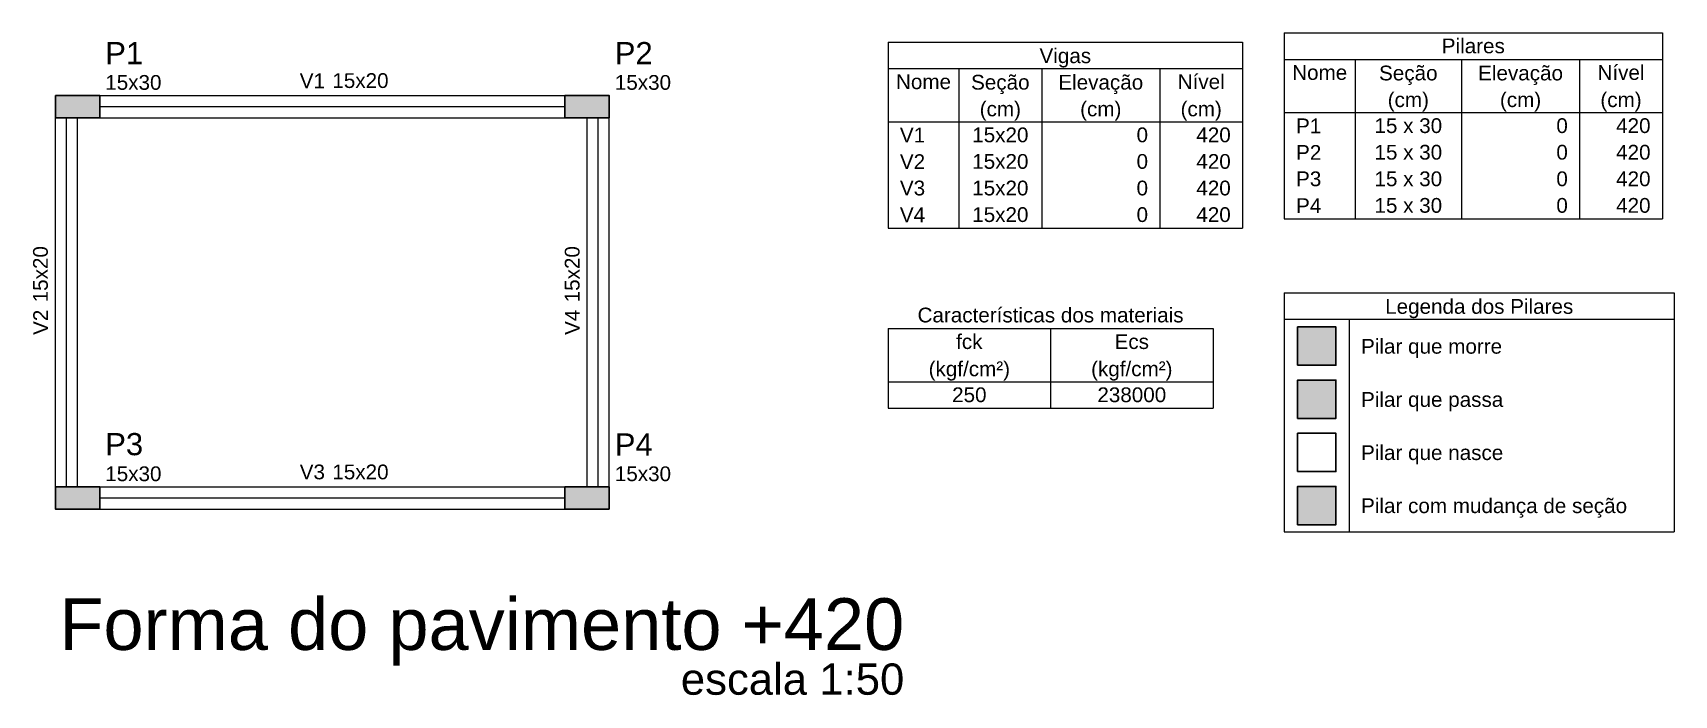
# Model space of a CAD drawing. Header units: millimetres. Extents: x 6 to 142, y -85 to 56.
# Drawn here: x 8.26 to 30.49, y -35.91 to -26.94 of the extents above; entities that cross this region are included whole.
import ezdxf

# ---------------------------------------------------------------- set-up
doc = ezdxf.new("R2010")
doc.units = ezdxf.units.MM
for name, color, linetype, lineweight in [('FO-Eixos', 5, 'Continuous', 5), ('FO-Hachuras dos pilares', 9, 'Continuous', 5), ('FO-Pilares', 4, 'Continuous', 30), ('FO-Textos das vigas', 7, 'Continuous', 5), ('FO-Textos dos pilares', 7, 'Continuous', 5), ('FO-Títulos', 1, 'Continuous', 20), ('FO-Vigas', 1, 'Continuous', 20)]:
    doc.layers.add(name, color=color, linetype=linetype, lineweight=lineweight)
doc.styles.add('Arial', font='arial.ttf')

msp = doc.modelspace()

# ---------------------------------------------------------------- hatches: boundary and pattern name
at = {"layer": 'FO-Hachuras dos pilares', "linetype": 'Continuous'}
for points in [[(8.5664, -27.7929), (8.5664, -27.9429), (8.5664, -28.0929), (8.8664, -28.0929), (9.1664, -28.0929), (9.1664, -27.9429), (9.1664, -27.7929), (8.8664, -27.7929)], [(15.4664, -27.7929), (15.4664, -27.9429), (15.4664, -28.0929), (15.7664, -28.0929), (16.0664, -28.0929), (16.0664, -27.9429), (16.0664, -27.7929), (15.7664, -27.7929)], [(25.3858, -31.4462), (25.3858, -30.9262), (25.9058, -30.9262), (25.9058, -31.4462), (25.3858, -31.4462)], [(25.3858, -32.1662), (25.3858, -31.6462), (25.9058, -31.6462), (25.9058, -32.1662), (25.3858, -32.1662)], [(9.1664, -33.3929), (9.1664, -33.2429), (9.1664, -33.0929), (8.8664, -33.0929), (8.5664, -33.0929), (8.5664, -33.2429), (8.5664, -33.3929), (8.8664, -33.3929)], [(16.0664, -33.3929), (16.0664, -33.2429), (16.0664, -33.0929), (15.7664, -33.0929), (15.4664, -33.0929), (15.4664, -33.2429), (15.4664, -33.3929), (15.7664, -33.3929)], [(25.3858, -33.6062), (25.3858, -33.0862), (25.7316, -33.0862), (25.7316, -33.6062), (25.3858, -33.6062)], [(25.7316, -33.6062), (25.7316, -33.0862), (25.9058, -33.0862), (25.9058, -33.6062), (25.7316, -33.6062)]]:
    msp.add_hatch(color=256, dxfattribs=at).paths.add_polyline_path(points)

# ---------------------------------------------------------------- linework, layer by layer
at = {"layer": 'FO-Eixos'}
for p, q in [((9.1664, -27.9429), (15.4664, -27.9429)), ((8.7164, -33.0929), (8.7164, -28.0929)), ((15.9164, -33.0929), (15.9164, -28.0929)), ((9.1664, -33.2429), (15.4664, -33.2429))]:
    msp.add_line(p, q, dxfattribs=at)
at = {"layer": 'FO-Pilares'}
for points in [[(8.5664, -27.7929), (8.5664, -27.9429), (8.5664, -28.0929), (8.8664, -28.0929), (9.1664, -28.0929), (9.1664, -27.9429), (9.1664, -27.7929), (8.8664, -27.7929), (8.5664, -27.7929)], [(15.4664, -27.7929), (15.4664, -27.9429), (15.4664, -28.0929), (15.7664, -28.0929), (16.0664, -28.0929), (16.0664, -27.9429), (16.0664, -27.7929), (15.7664, -27.7929), (15.4664, -27.7929)], [(25.3858, -31.4462), (25.3858, -30.9262), (25.9058, -30.9262), (25.9058, -31.4462), (25.3858, -31.4462)], [(25.3858, -32.1662), (25.3858, -31.6462), (25.9058, -31.6462), (25.9058, -32.1662), (25.3858, -32.1662)], [(25.3858, -32.8862), (25.3858, -32.3662), (25.9058, -32.3662), (25.9058, -32.8862), (25.3858, -32.8862)], [(9.1664, -33.3929), (9.1664, -33.2429), (9.1664, -33.0929), (8.8664, -33.0929), (8.5664, -33.0929), (8.5664, -33.2429), (8.5664, -33.3929), (8.8664, -33.3929), (9.1664, -33.3929)], [(16.0664, -33.3929), (16.0664, -33.2429), (16.0664, -33.0929), (15.7664, -33.0929), (15.4664, -33.0929), (15.4664, -33.2429), (15.4664, -33.3929), (15.7664, -33.3929), (16.0664, -33.3929)], [(25.3858, -33.6062), (25.3858, -33.0862), (25.9058, -33.0862), (25.9058, -33.6062), (25.3858, -33.6062)]]:
    msp.add_lwpolyline(points, close=True, dxfattribs=at)
at = {"layer": 'FO-Textos das vigas'}
for p, q in [((19.8414, -27.0679), (24.6414, -27.0679)), ((19.8414, -27.0679), (19.8414, -29.5879)), ((24.6414, -27.0679), (24.6414, -29.5879)), ((19.8414, -27.4279), (24.6414, -27.4279)), ((20.8014, -27.4279), (20.8014, -29.5879)), ((21.9214, -27.4279), (21.9214, -29.5879)), ((23.5214, -27.4279), (23.5214, -29.5879)), ((19.8414, -28.1479), (24.6414, -28.1479)), ((19.8414, -29.5879), (24.6414, -29.5879)), ((25.2058, -30.4631), (30.4858, -30.4631)), ((25.2058, -30.4631), (25.2058, -33.7031)), ((30.4858, -30.4631), (30.4858, -33.7031)), ((25.2058, -30.8231), (30.4858, -30.8231)), ((26.0858, -30.8231), (26.0858, -33.7031)), ((19.8414, -30.9479), (24.2414, -30.9479)), ((19.8414, -30.9479), (19.8414, -32.0279)), ((22.0414, -30.9479), (22.0414, -32.0279)), ((24.2414, -30.9479), (24.2414, -32.0279)), ((19.8414, -31.6679), (24.2414, -31.6679)), ((19.8414, -32.0279), (24.2414, -32.0279)), ((25.2058, -33.7031), (30.4858, -33.7031))]:
    msp.add_line(p, q, dxfattribs=at)
at = {"layer": 'FO-Textos dos pilares'}
for p, q in [((25.2058, -26.9431), (30.3258, -26.9431)), ((25.2058, -26.9431), (25.2058, -29.4631)), ((30.3258, -26.9431), (30.3258, -29.4631)), ((25.2058, -27.3031), (30.3258, -27.3031)), ((26.1658, -27.3031), (26.1658, -29.4631)), ((27.6058, -27.3031), (27.6058, -29.4631)), ((29.2058, -27.3031), (29.2058, -29.4631)), ((25.2058, -28.0231), (30.3258, -28.0231)), ((25.2058, -29.4631), (30.3258, -29.4631))]:
    msp.add_line(p, q, dxfattribs=at)
at = {"layer": 'FO-Vigas'}
for p, q in [((9.1664, -27.7929), (15.4664, -27.7929)), ((8.5664, -33.0929), (8.5664, -28.0929)), ((8.8664, -33.0929), (8.8664, -28.0929)), ((9.1664, -28.0929), (15.4664, -28.0929)), ((15.7664, -33.0929), (15.7664, -28.0929)), ((16.0664, -33.0929), (16.0664, -28.0929)), ((9.1664, -33.0929), (15.4664, -33.0929)), ((9.1664, -33.3929), (15.4664, -33.3929))]:
    msp.add_line(p, q, dxfattribs=at)

# ---------------------------------------------------------------- texts
at = {"layer": 'FO-Textos das vigas', "char_height": 0.2, "line_spacing_factor": 0.798, "style": 'Arial'}
for s, insert, width, attachment_point in [('Vigas', (22.2414, -27.4139), 1.2, 8), ('V1', (12.2164, -27.6929), 0.48, 9), ('15x20', (12.3164, -27.6929), 1.2, 7), ('Nome', (20.3214, -27.7079), 0.96, 8), ('Seção', (21.3614, -27.7739), 1.2, 8), ('Elevação', (22.7214, -27.7739), 1.92, 8), ('Nível', (24.0814, -27.7079), 1.2, 8), ('(cm)', (21.3614, -28.1339), 0.96, 8), ('(cm)', (22.7214, -28.1339), 0.96, 8), ('(cm)', (24.0814, -28.1339), 0.96, 8), ('15x20', (21.3614, -28.4279), 1.2, 8), ('0', (23.3614, -28.4279), 0.24, 9), ('420', (24.4814, -28.4279), 0.72, 9), ('V1', (20.0014, -28.4279), 0.48, 7), ('V2', (20.0014, -28.7879), 0.48, 7), ('15x20', (21.3614, -28.7879), 1.2, 8), ('0', (23.3614, -28.7879), 0.24, 9), ('420', (24.4814, -28.7879), 0.72, 9), ('V3', (20.0014, -29.1479), 0.48, 7), ('15x20', (21.3614, -29.1479), 1.2, 8), ('0', (23.3614, -29.1479), 0.24, 9), ('420', (24.4814, -29.1479), 0.72, 9), ('V4', (20.0014, -29.5079), 0.48, 7), ('15x20', (21.3614, -29.5079), 1.2, 8), ('0', (23.3614, -29.5079), 0.24, 9), ('420', (24.4814, -29.5079), 0.72, 9), ('Características dos materiais', (22.0414, -30.8679), 6.96, 8), ('Legenda dos Pilares', (27.8458, -30.8091), 4.56, 8), ('fck', (20.9414, -31.2279), 0.72, 8), ('Ecs', (23.1414, -31.2279), 0.72, 8), ('Pilar que morre', (26.2458, -31.3491), 3.6, 7), ('(kgf/cm²)', (20.9414, -31.6539), 2.16, 8), ('(kgf/cm²)', (23.1414, -31.6539), 2.16, 8), ('250', (20.9414, -31.9479), 0.72, 8), ('238000', (23.1414, -31.9479), 1.44, 8), ('Pilar que passa', (26.2458, -32.0691), 3.6, 7), ('Pilar que nasce', (26.2458, -32.7891), 3.6, 7), ('V3', (12.2164, -32.9929), 0.48, 9), ('15x20', (12.3164, -32.9929), 1.2, 7), ('Pilar com mudança de seção', (26.2458, -33.5091), 6.24, 7)]:
    msp.add_mtext(s, dxfattribs=dict(at, insert=insert, width=width, attachment_point=attachment_point))
at = {"layer": 'FO-Textos das vigas', "char_height": 0.2, "rotation": 90.00021, "line_spacing_factor": 0.798, "style": 'Arial'}
for s, insert, width, attachment_point in [('15x20', (8.4664, -30.5929), 1.2, 7), ('15x20', (15.6664, -30.5929), 1.2, 7), ('V2', (8.4664, -30.6929), 0.48, 9), ('V4', (15.6664, -30.6929), 0.48, 9)]:
    msp.add_mtext(s, dxfattribs=dict(at, insert=insert, width=width, attachment_point=attachment_point))
at = {"layer": 'FO-Textos dos pilares', "line_spacing_factor": 0.798, "style": 'Arial'}
for s, insert, char_height, width, attachment_point in [('P1', (9.2414, -27.3679), 0.3, 0.72, 7), ('P2', (16.1414, -27.3679), 0.3, 0.72, 7), ('Pilares', (27.7658, -27.2231), 0.2, 1.68, 8), ('15x30', (9.2414, -27.7179), 0.2, 1.2, 7), ('15x30', (16.1414, -27.7179), 0.2, 1.2, 7), ('Nome', (25.6858, -27.5831), 0.2, 0.96, 8), ('Seção', (26.8858, -27.6491), 0.2, 1.2, 8), ('Elevação', (28.4058, -27.6491), 0.2, 1.92, 8), ('Nível', (29.7658, -27.5831), 0.2, 1.2, 8), ('(cm)', (26.8858, -28.0091), 0.2, 0.96, 8), ('(cm)', (28.4058, -28.0091), 0.2, 0.96, 8), ('(cm)', (29.7658, -28.0091), 0.2, 0.96, 8), ('P1', (25.3658, -28.3031), 0.2, 0.48, 7), ('15 x 30', (26.8858, -28.3031), 0.2, 1.68, 8), ('0', (29.0458, -28.3031), 0.2, 0.24, 9), ('420', (30.1658, -28.3031), 0.2, 0.72, 9), ('P2', (25.3658, -28.6631), 0.2, 0.48, 7), ('15 x 30', (26.8858, -28.6631), 0.2, 1.68, 8), ('0', (29.0458, -28.6631), 0.2, 0.24, 9), ('420', (30.1658, -28.6631), 0.2, 0.72, 9), ('P3', (25.3658, -29.0231), 0.2, 0.48, 7), ('15 x 30', (26.8858, -29.0231), 0.2, 1.68, 8), ('0', (29.0458, -29.0231), 0.2, 0.24, 9), ('420', (30.1658, -29.0231), 0.2, 0.72, 9), ('P4', (25.3658, -29.3831), 0.2, 0.48, 7), ('15 x 30', (26.8858, -29.3831), 0.2, 1.68, 8), ('0', (29.0458, -29.3831), 0.2, 0.24, 9), ('420', (30.1658, -29.3831), 0.2, 0.72, 9), ('P3', (9.2414, -32.6679), 0.3, 0.72, 7), ('P4', (16.1414, -32.6679), 0.3, 0.72, 7), ('15x30', (9.2414, -33.0179), 0.2, 1.2, 7), ('15x30', (16.1414, -33.0179), 0.2, 1.2, 7)]:
    msp.add_mtext(s, dxfattribs=dict(at, insert=insert, char_height=char_height, width=width, attachment_point=attachment_point))
at = {"layer": 'FO-Títulos', "attachment_point": 9, "line_spacing_factor": 0.798, "style": 'Arial'}
for s, insert, char_height, width in [('Forma do pavimento +420', (20.0605, -35.5119), 0.7, 19.32), ('escala 1:50', (20.0613, -35.9135), 0.4236, 5.59152)]:
    msp.add_mtext(s, dxfattribs=dict(at, insert=insert, char_height=char_height, width=width))

doc.saveas('drawing.dxf')
